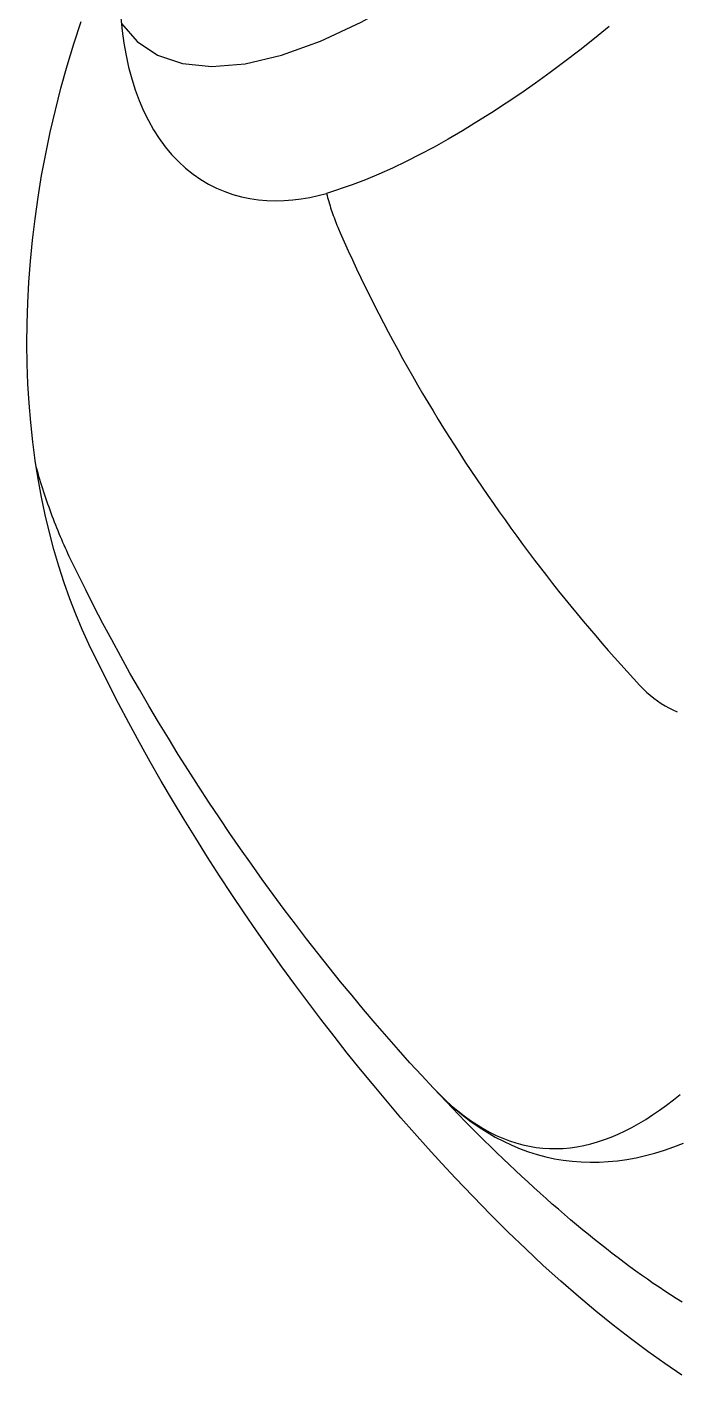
# Model space of a CAD drawing. Extents: x 938 to 1038, y 781 to 934.
# Drawn here: x 948.83 to 951.55, y 865.93 to 871.55 of the extents above; entities that cross this region are included whole.
import ezdxf

# ---------------------------------------------------------------- set-up
doc = ezdxf.new("R2010")
doc.units = 0
doc.header["$MEASUREMENT"] = 0
doc.layers.add('1', color=4, linetype='Continuous')

# ---------------------------------------------------------------- blocks, each defined once
blk = doc.blocks.new('VISTA')
at = {"layer": '1', "color": 3, "linetype": 'Continuous'}
for points in [[(13.3858, 71.9917), (13.3245, 71.9412), (13.263, 71.8923), (13.2014, 71.8448), (13.1398, 71.799), (13.0781, 71.7547), (13.0164, 71.7121), (12.955, 71.671), (12.8939, 71.6313), (12.8333, 71.593), (12.773, 71.5564), (12.7133, 71.5214), (12.6541, 71.4882), (12.5954, 71.4568), (12.5374, 71.4273), (12.4801, 71.3997), (12.4234, 71.3743), (12.3675, 71.3509), (12.3124, 71.3298), (12.2047, 71.2946)], [(11.212, 69.4119), (11.1836, 69.4737), (11.1568, 69.5372), (11.1315, 69.6024), (11.1078, 69.6693), (11.0857, 69.7378), (11.0651, 69.8078), (11.0463, 69.8793), (11.029, 69.9523), (11.0135, 70.0267), (10.9997, 70.1024), (10.9876, 70.1795), (10.9772, 70.2579), (10.9686, 70.3375), (10.9619, 70.4183), (10.9569, 70.5001), (10.9539, 70.5831), (10.9527, 70.667), (10.9534, 70.7519), (10.956, 70.8377), (10.9606, 70.9244), (10.9673, 71.0119), (10.9759, 71.1001), (10.9866, 71.189), (10.9993, 71.2786), (11.0141, 71.3688), (11.0311, 71.4595), (11.0502, 71.5507), (11.0715, 71.6423), (11.095, 71.7344), (11.1207, 71.8267), (11.1487, 71.9194), (11.179, 72.0123)], [(11.3474, 72.0035), (11.4134, 71.9285), (11.4988, 71.8722), (11.6034, 71.8371), (11.7261, 71.8248), (11.8648, 71.8363), (12.0171, 71.8716), (12.1797, 71.9298), (12.3493, 72.009), (12.5222, 72.1068), (12.6951, 72.2202), (12.8649, 72.3458), (13.029, 72.4805), (13.1853, 72.6209), (13.4688, 72.9079)], [(11.3453, 72.0272), (11.3506, 71.9739), (11.3578, 71.9218), (11.3668, 71.871), (11.3778, 71.8216), (11.3906, 71.7736), (11.4053, 71.7272), (11.4218, 71.6826), (11.4401, 71.6399), (11.4601, 71.5992), (11.4818, 71.5606), (11.5053, 71.524), (11.5305, 71.4896), (11.5573, 71.4574), (11.5858, 71.4275), (11.6159, 71.3999), (11.647, 71.375), (11.6789, 71.353), (11.7117, 71.3335), (11.7452, 71.3167), (11.7792, 71.3023), (11.8138, 71.2903), (11.8489, 71.2807), (11.8843, 71.2733), (11.92, 71.2681), (11.9559, 71.265), (11.9918, 71.2639), (12.0278, 71.2647), (12.0637, 71.2673), (12.0994, 71.2717), (12.1348, 71.2777), (12.2047, 71.2946)], [(12.2047, 71.2946), (12.207, 71.2859), (12.2093, 71.2773), (12.2118, 71.2688), (12.2142, 71.2603), (12.2168, 71.2518), (12.2194, 71.2434), (12.222, 71.2351), (12.2247, 71.2267), (12.2275, 71.2185), (12.2303, 71.2102), (12.2332, 71.2021), (12.2361, 71.1939), (12.2391, 71.1858), (12.2421, 71.1778), (12.2452, 71.1698), (12.2483, 71.1619), (12.2515, 71.154), (12.2548, 71.1462), (12.2615, 71.1306)], [(12.2615, 71.1306), (12.2782, 71.0927), (12.2953, 71.0548), (12.3127, 71.017), (12.3304, 70.9793), (12.3484, 70.9416), (12.3667, 70.9039), (12.3852, 70.8664), (12.404, 70.8289), (12.4231, 70.7915), (12.4425, 70.7542), (12.4621, 70.717), (12.482, 70.6799), (12.5022, 70.6429), (12.5225, 70.606), (12.5432, 70.5692), (12.564, 70.5325), (12.5851, 70.496), (12.6065, 70.4595), (12.628, 70.4232), (12.6498, 70.3871), (12.6718, 70.351), (12.694, 70.3151), (12.7164, 70.2794), (12.739, 70.2438), (12.7618, 70.2083), (12.7848, 70.1731), (12.808, 70.138), (12.8314, 70.103), (12.8549, 70.0682), (12.8786, 70.0336), (12.9025, 69.9992), (12.9265, 69.965), (12.9507, 69.931), (12.9751, 69.8971), (12.9996, 69.8635), (13.0243, 69.8301), (13.049, 69.7969), (13.074, 69.7639), (13.099, 69.7311), (13.1242, 69.6986), (13.1495, 69.6662), (13.1749, 69.6341), (13.2004, 69.6023), (13.226, 69.5707), (13.2518, 69.5393), (13.2776, 69.5082), (13.3035, 69.4773), (13.3296, 69.4467), (13.3557, 69.4164), (13.3819, 69.3863), (13.4082, 69.3565), (13.4345, 69.327), (13.461, 69.2978), (13.5141, 69.2402)], [(11.1297, 69.7792), (11.1242, 69.7907), (11.1189, 69.8023), (11.1136, 69.8139), (11.1083, 69.8257), (11.1031, 69.8375), (11.098, 69.8494), (11.0929, 69.8613), (11.0878, 69.8733), (11.0829, 69.8854), (11.0779, 69.8976), (11.0731, 69.9098), (11.0683, 69.922), (11.0635, 69.9343), (11.0588, 69.9467), (11.0542, 69.9591), (11.0496, 69.9716), (11.0451, 69.9842), (11.0406, 69.9968), (11.0362, 70.0094), (11.0319, 70.0222), (11.0276, 70.0349), (11.0234, 70.0478), (11.0192, 70.0607), (11.0151, 70.0736), (11.011, 70.0867), (11.007, 70.0997), (11.0031, 70.1129), (10.9992, 70.126), (10.9916, 70.1526)], [(12.6514, 67.5588), (12.6024, 67.6115), (12.5536, 67.665), (12.5049, 67.7193), (12.4563, 67.7745), (12.4079, 67.8305), (12.3596, 67.8873), (12.3115, 67.9449), (12.2637, 68.0032), (12.216, 68.0622), (12.1687, 68.122), (12.1215, 68.1824), (12.0747, 68.2435), (12.0282, 68.3052), (11.982, 68.3675), (11.9362, 68.4304), (11.8908, 68.4939), (11.8457, 68.5579), (11.8011, 68.6224), (11.757, 68.6875), (11.7133, 68.753), (11.6701, 68.819), (11.6274, 68.8854), (11.5852, 68.9522), (11.5437, 69.0194), (11.5027, 69.087), (11.4623, 69.155), (11.4225, 69.2233), (11.3834, 69.2919), (11.3449, 69.3608), (11.3072, 69.43), (11.2702, 69.4994), (11.2339, 69.5691), (11.1983, 69.6389), (11.1297, 69.7792)], [(12.7435, 67.1824), (12.6863, 67.2438), (12.6293, 67.3065), (12.5725, 67.3702), (12.5159, 67.4351), (12.4595, 67.5011), (12.4032, 67.5681), (12.3472, 67.6363), (12.2915, 67.7054), (12.2361, 67.7755), (12.1811, 67.8466), (12.1264, 67.9186), (12.0721, 67.9915), (12.0183, 68.0652), (11.965, 68.1398), (11.9123, 68.2151), (11.8601, 68.2911), (11.8086, 68.3678), (11.7576, 68.4452), (11.7074, 68.5232), (11.658, 68.6018), (11.6093, 68.681), (11.5614, 68.7606), (11.5143, 68.8408), (11.4682, 68.9213), (11.4229, 69.0023), (11.3787, 69.0836), (11.3354, 69.1653), (11.2932, 69.2473), (11.212, 69.4119)], [(13.5141, 69.2402), (13.528, 69.2258), (13.5423, 69.2121), (13.557, 69.1992), (13.5721, 69.1871), (13.5875, 69.1757), (13.6033, 69.1651), (13.6194, 69.1553), (13.6359, 69.1462), (13.6527, 69.1379), (13.6698, 69.1305)], [(12.6514, 67.5588), (12.6764, 67.5331), (12.7017, 67.5086), (12.7274, 67.4854), (12.7533, 67.4636), (12.7794, 67.4431), (12.8059, 67.424), (12.8325, 67.4063), (12.8594, 67.39), (12.8865, 67.3751), (12.9137, 67.3616), (12.9412, 67.3496), (12.9688, 67.3391), (12.9966, 67.33), (13.0245, 67.3223), (13.0525, 67.3161), (13.0807, 67.3114), (13.1089, 67.3082), (13.1373, 67.3064), (13.1657, 67.3061), (13.1942, 67.3072), (13.2227, 67.3098), (13.2513, 67.3137), (13.28, 67.3191), (13.3087, 67.3259), (13.3374, 67.3341), (13.3661, 67.3436), (13.3949, 67.3545), (13.4236, 67.3667), (13.4524, 67.3802), (13.4812, 67.395), (13.5101, 67.411), (13.5389, 67.4283), (13.5677, 67.4468), (13.5966, 67.4665), (13.6254, 67.4873), (13.6543, 67.5093), (13.6832, 67.5324)], [(12.6514, 67.5588), (12.6819, 67.5274), (12.713, 67.4977), (12.7446, 67.4696), (12.7768, 67.4433), (12.8094, 67.4186), (12.8424, 67.3956), (12.8759, 67.3743), (12.9098, 67.3547), (12.9441, 67.3367), (12.9787, 67.3205), (13.0138, 67.3059), (13.0492, 67.2929), (13.0849, 67.2817), (13.121, 67.2721), (13.1574, 67.2642), (13.1941, 67.258), (13.2311, 67.2534), (13.2684, 67.2505), (13.306, 67.2493), (13.3439, 67.2498), (13.3821, 67.2519), (13.4206, 67.2557), (13.4593, 67.2611), (13.4983, 67.2682), (13.5376, 67.277), (13.5771, 67.2874), (13.6169, 67.2995), (13.6569, 67.3132), (13.6971, 67.3286)], [(13.6904, 66.6647), (13.6665, 66.6798), (13.6425, 66.6952), (13.6185, 66.711), (13.5944, 66.7272), (13.5702, 66.7437), (13.546, 66.7605), (13.5217, 66.7776), (13.4973, 66.7951), (13.4728, 66.8129), (13.4483, 66.8311), (13.4237, 66.8496), (13.399, 66.8684), (13.3742, 66.8875), (13.3494, 66.907), (13.3245, 66.9268), (13.2996, 66.947), (13.2745, 66.9675), (13.2494, 66.9883), (13.2242, 67.0095), (13.1989, 67.031), (13.1736, 67.0528), (13.1482, 67.0749), (13.1227, 67.0974), (13.0972, 67.1202), (13.0715, 67.1434), (13.0458, 67.1669), (13.0201, 67.1907), (12.9942, 67.2148), (12.9683, 67.2393), (12.9423, 67.2641), (12.9162, 67.2892), (12.8901, 67.3147), (12.8638, 67.3405), (12.8375, 67.3666), (12.8112, 67.3931), (12.7847, 67.4199), (12.7582, 67.447), (12.7316, 67.4745), (12.7049, 67.5023), (12.6514, 67.5588)], [(13.6903, 66.3608), (13.6192, 66.4088), (13.5476, 66.4596), (13.4756, 66.5131), (13.4031, 66.5692), (13.3304, 66.628), (13.2574, 66.6892), (13.1842, 66.7528), (13.1108, 66.8188), (13.0373, 66.8872), (12.9638, 66.9578), (12.8903, 67.0305), (12.7435, 67.1824)]]:
    blk.add_lwpolyline(points, dxfattribs=at)

msp = doc.modelspace()

# ---------------------------------------------------------------- block references
at = {"layer": '1'}
msp.add_blockref('VISTA', (937.8767, 799.5644), dxfattribs=at)

doc.saveas('drawing.dxf')
